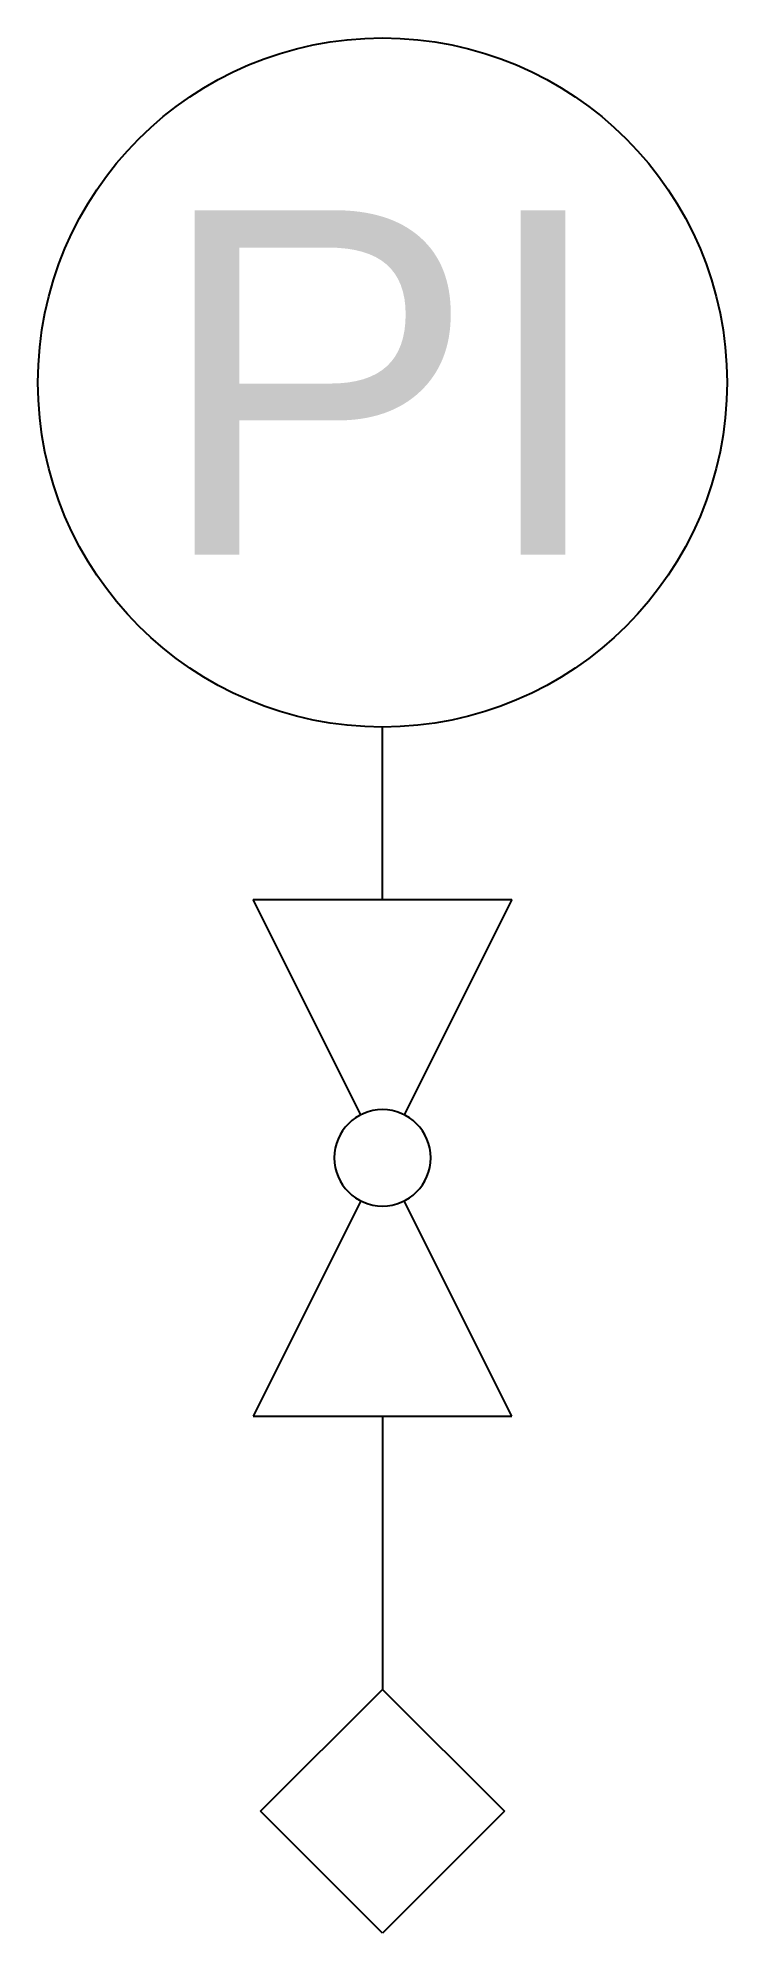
# Model space of a CAD drawing. Header units: millimetres. Extents: x -100 to 100, y 0 to 550.
import ezdxf
from ezdxf.enums import TextEntityAlignment as Align

# ---------------------------------------------------------------- set-up
doc = ezdxf.new("R2010")
doc.units = ezdxf.units.MM
doc.styles.add('EHS_Text', font='arial.ttf')

msp = doc.modelspace()

# ---------------------------------------------------------------- linework, layer by layer
at = {"color": 0, "linetype": 'ByBlock', "lineweight": -2}
for p, q in [((0, 300.05), (0, 350.05)), ((-6.26, 237.52), (-37.5, 300)), ((-37.5, 300), (37.5, 300)), ((0, 300), (0, 300.05)), ((37.5, 300), (6.26, 237.52)), ((-6.26, 212.48), (-37.5, 150)), ((37.5, 150), (6.26, 212.48)), ((-37.5, 150), (37.5, 150)), ((0, 150), (0, 70.71)), ((-35.36, 35.36), (0, 70.71)), ((0, 70.71), (35.36, 35.36)), ((0, 0), (-35.36, 35.36)), ((35.36, 35.36), (0, 0))]:
    msp.add_line(p, q, dxfattribs=at)
msp.add_circle((0, 450.05), 100, dxfattribs=at)
for start, end in [(90, 270), (270, 90)]:
    msp.add_arc((0, 225), 14, start, end, dxfattribs=at)

# ---------------------------------------------------------------- texts
at = {"color": 0, "linetype": 'ByBlock', "lineweight": -2, "style": 'EHS_Text'}
msp.add_text('PI', height=100, dxfattribs=at).set_placement((0, 450.05), align=Align.MIDDLE_CENTER)

doc.saveas('drawing.dxf')
